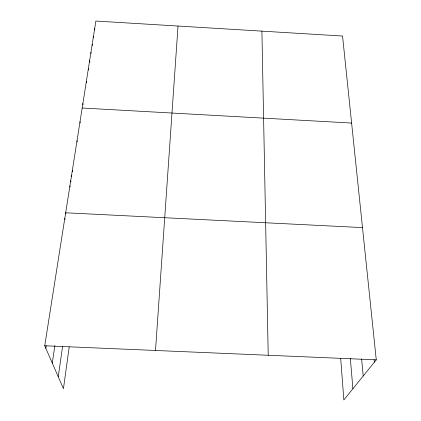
<?xml version="1.0" encoding="UTF-8"?>
<svg xmlns="http://www.w3.org/2000/svg" width="421" height="421" viewBox="0 0 421 421"><rect width="100%" height="100%" fill="white"/><g stroke="black" fill="none" stroke-linecap="round" stroke-linejoin="round"><path stroke-width="0.63" d="M155.507 350.477L178.025 26.039M69.218 346.82L63.445 388.688L44.737 345.767L95.862 21.05L342.552 36.032L376.263 359.855L343.857 399.95L340.684 358.355M58.235 376.748L62.561 346.572M52.283 363.086L54.893 345.604M45.831 348.283L46.231 345.741M44.737 345.767L376.263 359.855M362.497 227.603L65.676 212.779L65.944 213.889M82.169 108.018L351.614 123.064M64.776 218.473L65.055 219.573M69.902 185.935L70.154 187.098M70.723 180.72L70.97 181.888M71.533 175.557L71.781 176.731M72.344 170.437L72.586 171.621M77.022 140.709L77.248 141.935M80.001 121.78L80.216 123.032M82.879 103.513L83.079 104.787M86.337 81.563L86.494 82.679M88.336 68.844L88.494 69.97M89.641 60.545L89.873 62.245M90.931 52.383L91.078 53.525M92.194 44.352L92.336 45.5M93.436 36.459L93.578 37.611M94.657 28.691L94.799 29.854M374.111 359.681L374.369 362.202M361.623 358.887L363.212 376.006M350.33 358.192L352.893 388.772M261.899 31.133L268.219 355.266"/></g></svg>
